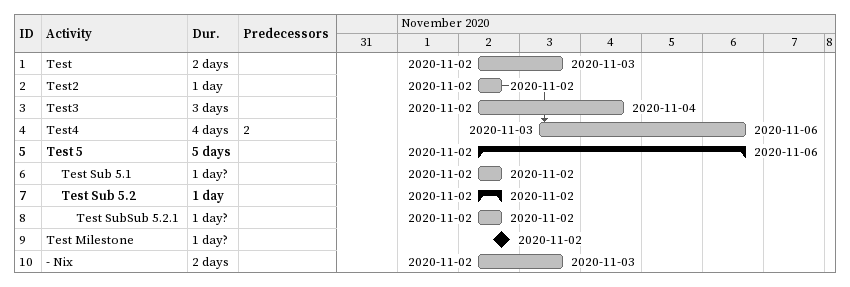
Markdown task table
| ID | Level | Task | Duration | Start | Finish | Predecessors |
|---|---|---|---|---|---|---|
| 1 | 1 | Test | 2d | 2020-11-02 | 2020-11-03 |  |
| 2 | 1 | Test2 | 1d | 2020-11-02 | 2020-11-02 |  |
| 3 | 1 | Test3 | 3d | 2020-11-02 | 2020-11-04 |  |
| 4 | 1 | Test4 | 4d | 2020-11-03 | 2020-11-06 | 2 |
| 5 | 1 | **Test 5** | 5d | 2020-11-02 | 2020-11-06 |  |
| 6 | 2 | Test Sub 5.1 | 1d? | 2020-11-02 | 2020-11-02 |  |
| 7 | 2 | **Test Sub 5.2** | 1d | 2020-11-02 | 2020-11-02 |  |
| 8 | 3 | Test SubSub 5.2.1 | 1d? | 2020-11-02 | 2020-11-02 |  |
| 9 | 1 | Test Milestone | 1d? | 2020-11-02 | 2020-11-02 |  |
| 10 | 1 | - Nix | 2d | 2020-11-02 | 2020-11-03 |  |
